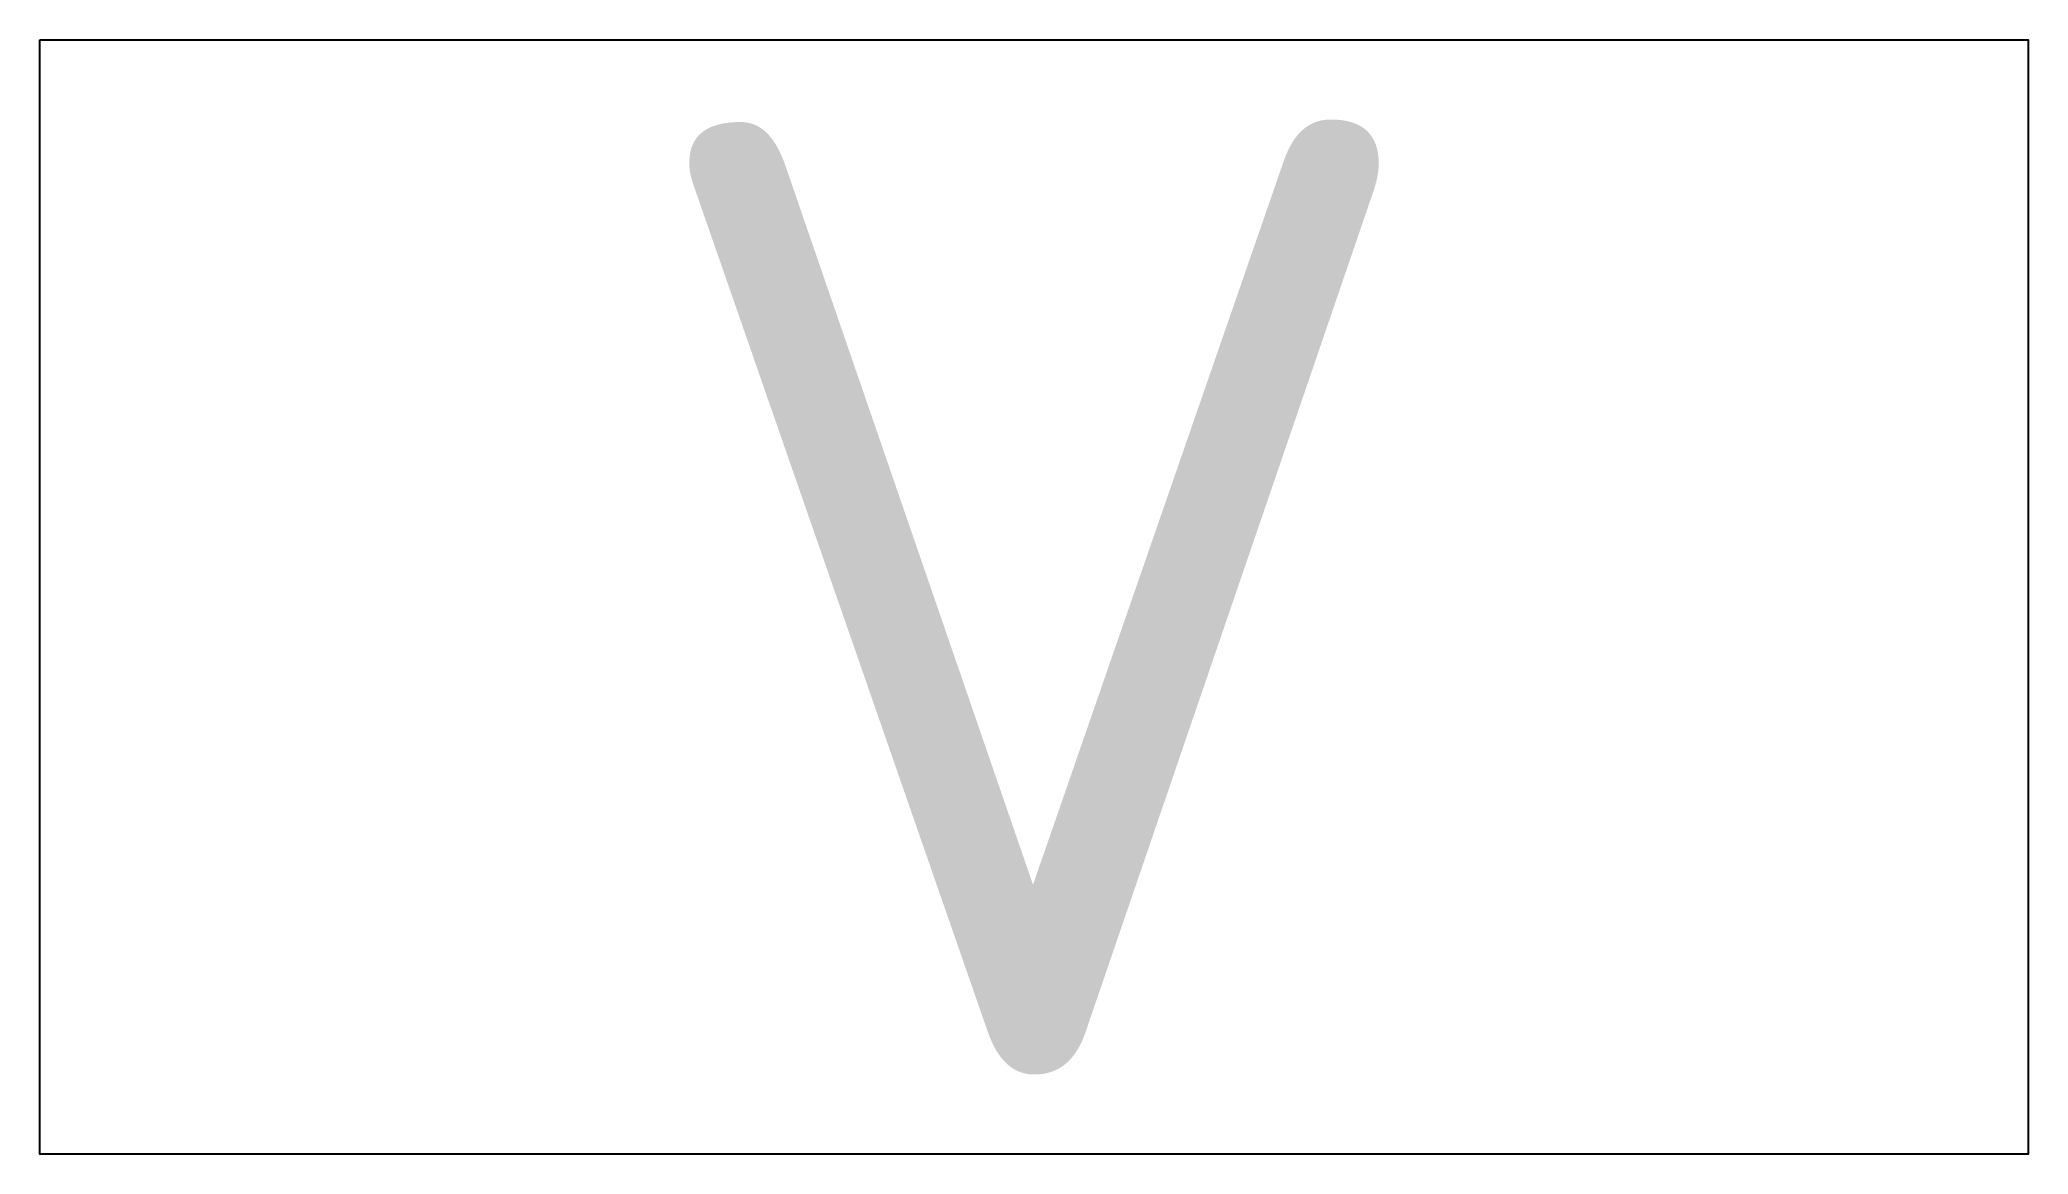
# Model space of a CAD drawing. Extents: x -1.88 to 1.88, y -1.05 to 1.05.
import ezdxf
from ezdxf.enums import TextEntityAlignment as Align

# ---------------------------------------------------------------- set-up
doc = ezdxf.new("R2010")
doc.units = 0
doc.styles.add('NLCS-ISO', font='NLCS-ISO.ttf')

msp = doc.modelspace()

# ---------------------------------------------------------------- linework, layer by layer
msp.add_lwpolyline([(-1.875, 1.0502), (1.875, 1.0502), (1.875, -1.0502), (-1.875, -1.0502)], close=True)

# ---------------------------------------------------------------- texts
at = {"style": 'NLCS-ISO'}
msp.add_text('V', height=1.8, rotation=360, dxfattribs=at).set_placement((0, 0), align=Align.MIDDLE_CENTER)

doc.saveas('drawing.dxf')
